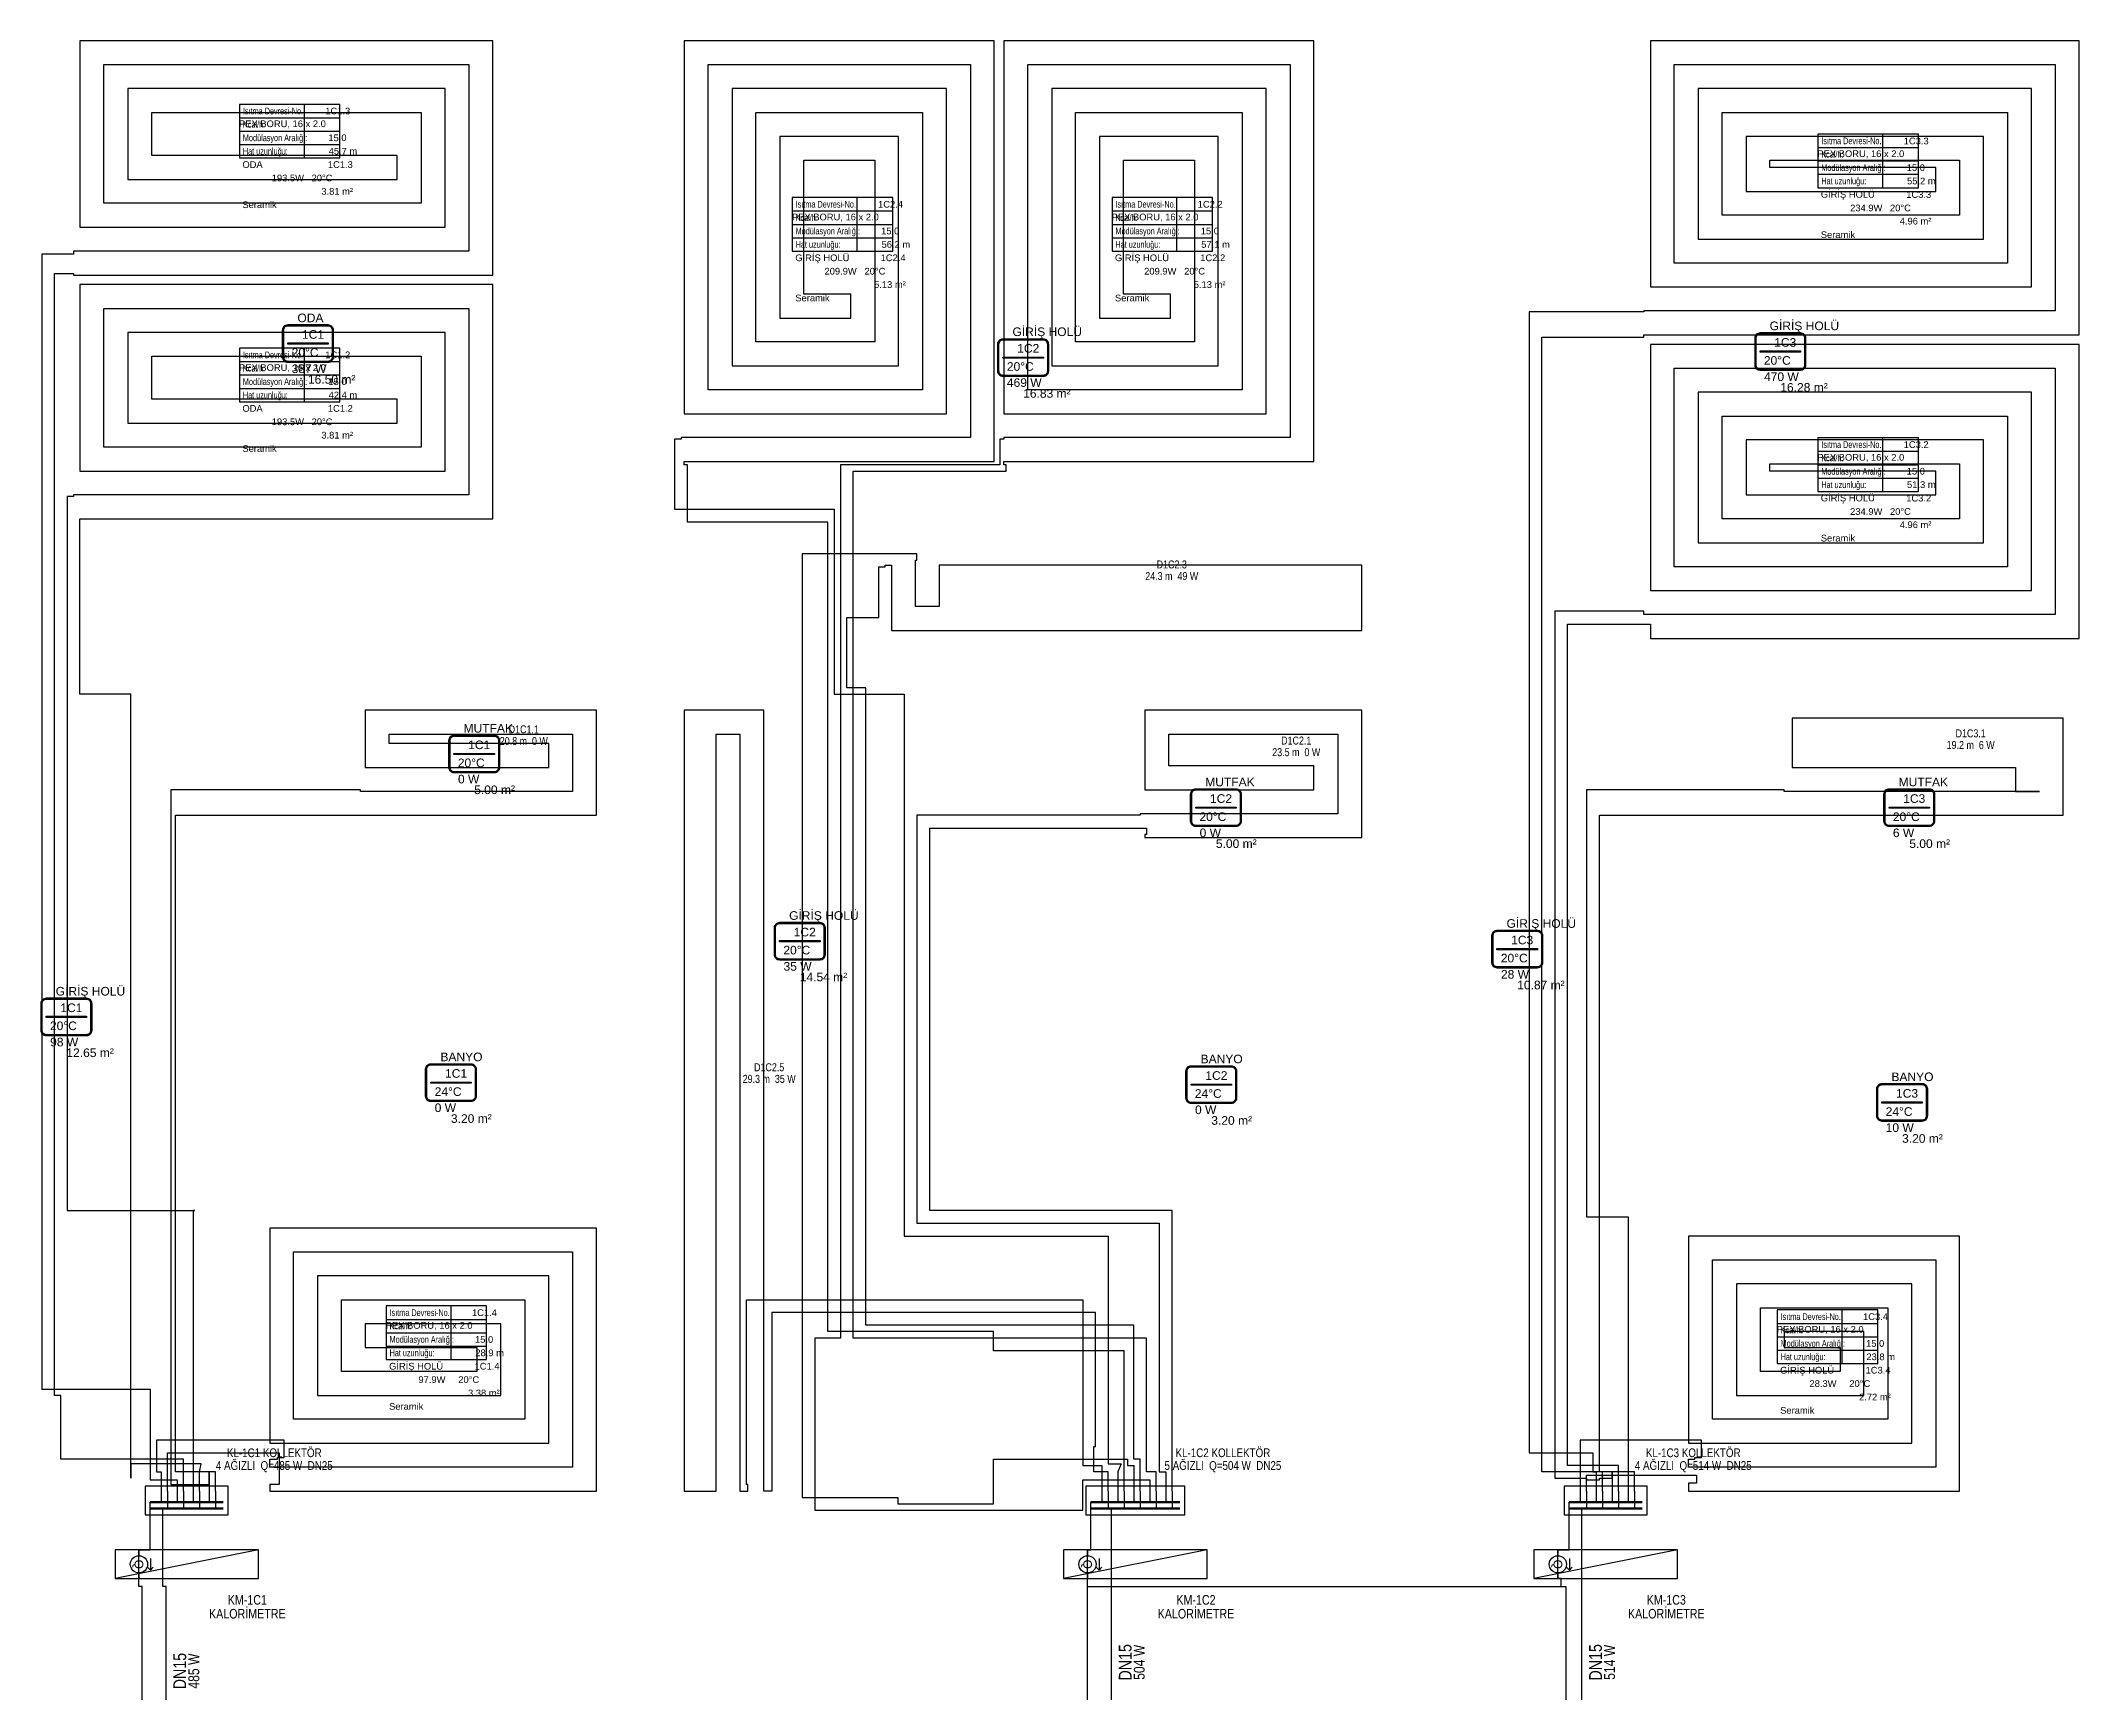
# Model space of a CAD drawing. Header units: centimetres. Extents: x 247996 to 314900, y -468471 to -440326.
# Drawn here: x 285496 to 286775, y -444172 to -443135 of the extents above; entities that cross this region are included whole.
import ezdxf
from ezdxf.enums import TextEntityAlignment as Align

# ---------------------------------------------------------------- set-up
doc = ezdxf.new("R2010")
doc.units = ezdxf.units.CM
doc.linetypes.add('ISITMA DONUS HATTI', pattern=[1.66, 1.57, -0.02, -0.07])
for name, color, linetype in [('SCOTT-MTY-ISIKAYBIMAHAL', 2, 'Continuous'), ('SCOTT-MTY-KALORIMETRE', 6, 'Continuous'), ('SCOTT-MTY-KOLLETÖR', 7, 'Continuous'), ('SCOTT-MTY-PEX-BORU', 1, 'Continuous'), ('SCOTT-MTY-RADYATÖR', 2, 'Continuous'), ('SCOTT-MTY-SAYAC', 3, 'Continuous')]:
    doc.layers.add(name, color=color, linetype=linetype)
for name, color, linetype, lineweight in [('SCOTT-MTY-ISITMA-CAP', 41, 'Continuous', 30), ('SCOTT-MTY-ISITMA-DONUS-BORU', 30, 'ISITMA DONUS HATTI', 30), ('SCOTT-MTY-ISITMA-GIDIS-BORU', 10, 'Continuous', 30)]:
    doc.layers.add(name, color=color, linetype=linetype, lineweight=lineweight)
doc.styles.add('MTYCAPLT', font='arial.ttf')
doc.styles.add('ROTAS', font='arial.ttf')

# ---------------------------------------------------------------- blocks, each defined once
blk = doc.blocks.new('T-DOLAP')
blk.add_line((-45, -9), (45, 9))
blk.add_lwpolyline([(-45, -9), (45, -9), (45, 9), (-45, 9)], close=True)
blk = doc.blocks.new('T-KALORIMETRE')
for p, q in [((-10, 0), (-6, 0)), ((6, 0), (10, 0))]:
    blk.add_line(p, q)
blk.add_lwpolyline([(-4, 8), (4, 8), (2, 10), (4, 8), (2, 6)])
blk.add_circle((0, 0), 6)
at = {"style": 'ROTAS'}
blk.add_text('Q', height=6, dxfattribs=at).set_placement((0, 0), align=Align.MIDDLE_CENTER)
blk = doc.blocks.new('MTY-ETIKET')
at = {"layer": 'SCOTT-MTY-RADYATÖR'}
for p, q in [((2.69, 0), (2.69, 8)), ((-7, 6), (8, 6)), ((-7, 4), (8, 4)), ((-7, 2), (8, 2))]:
    blk.add_line(p, q, dxfattribs=at)
blk.add_lwpolyline([(8, 0), (8, 8), (-7, 8), (-7, 0)], close=True, dxfattribs=at)
at = {"layer": 'SCOTT-MTY-RADYATÖR', "style": 'MTYCAPLT', "width": 0.65}
for s, p in [('Isıtma Devresi-No.:', (-6.5, 7)), ('Kcal/h:', (-6.5, 5)), ('Modülasyon Aralığı:', (-6.5, 3)), ('Hat uzunluğu:', (-6.5, 1))]:
    blk.add_text(s, height=1, rotation=360, dxfattribs=at).set_placement(p, align=Align.MIDDLE_LEFT)
for tag, p in [('NO1_001', (5.8, 6.5)), ('AR_001', (6.25, 2.5)), ('UZ_001', (6.31, 0.51))]:
    blk.add_attdef(tag, p, '', height=1, rotation=360, dxfattribs=at)
at = {"layer": 'SCOTT-MTY-RADYATÖR', "color": 2, "style": 'MTYCAPLT', "width": 0.65}
for tag, p in [('BORU_001', (-7.07, 4.59)), ('YER_001', (2.9, 4.5))]:
    blk.add_attdef(tag, p, '', height=1, dxfattribs=at)
blk = doc.blocks.new('MTY-RADYATOR MAHAL')
at = {"layer": 'SCOTT-MTY-ISIKAYBIMAHAL', "color": 2}
for points in [[(-35.7, 18.4), (-35.7, -18.4, 0.414214), (-28.2, -25.9), (28.2, -25.9, 0.414214), (35.7, -18.4), (35.7, 18.4, 0.414214), (28.2, 25.9), (-28.2, 25.9, 0.414214)], [(-34.2, 18.4), (-34.2, -18.4, 0.414214), (-28.2, -24.4), (28.2, -24.4, 0.414214), (34.2, -18.4), (34.2, 18.4, 0.414214), (28.2, 24.4), (-28.2, 24.4, 0.414214)]]:
    blk.add_lwpolyline(points, format="xyb", close=True, dxfattribs=at)
at = {"layer": 'SCOTT-MTY-ISIKAYBIMAHAL', "color": 4}
for points in [[(-35.2, 18.4), (-35.2, -18.4, 0.414214), (-28.2, -25.4), (28.2, -25.4, 0.414214), (35.2, -18.4), (35.2, 18.4, 0.414214), (28.2, 25.4), (-28.2, 25.4, 0.414214)], [(-34.7, 18.4), (-34.7, -18.4, 0.414214), (-28.2, -24.9), (28.2, -24.9, 0.414214), (34.7, -18.4), (34.7, 18.4, 0.414214), (28.2, 24.9), (-28.2, 24.9, 0.414214)]]:
    blk.add_lwpolyline(points, format="xyb", close=True, dxfattribs=at)
at = {"layer": 'SCOTT-MTY-ISIKAYBIMAHAL', "color": 2}
blk.add_lwpolyline([(-28.2, 0.8), (28.2, 0.8), (28.2, -0.8), (-28.2, -0.8)], close=True, dxfattribs=at)
at = {"layer": 'SCOTT-MTY-ISIKAYBIMAHAL', "color": 1, "style": 'MTYCAPLT', "width": 0.65}
for tag, p in [('MAHAL_001', (-14.9, 29.8)), ('NO_001', (-8.3, 6.7))]:
    blk.add_attdef(tag, p, '', height=12, rotation=360, dxfattribs=at)
at = {"layer": 'SCOTT-MTY-ISIKAYBIMAHAL', "color": 4, "style": 'MTYCAPLT', "width": 0.65}
for tag, p in [('DERECE_001', (-22.8, -18.5)), ('ISIKAYBI_001', (-22.7, -41.1))]:
    blk.add_attdef(tag, p, '', height=12, rotation=360, dxfattribs=at)
blk.add_attdef('ALAN', text='', height=12, rotation=360, dxfattribs=at).set_placement((0, -50), align=Align.MIDDLE_LEFT)

msp = doc.modelspace()

# ---------------------------------------------------------------- linework, layer by layer
at = {"layer": 'SCOTT-MTY-ISITMA-DONUS-BORU'}
for points in [[(285572, -444045), (285572, -444052)], [(285582, -444045), (285582, -444052)], [(285592, -444045), (285592, -444052)], [(285602, -444045), (285602, -444052)], [(286162, -444045), (286162, -444052)], [(286172, -444045), (286172, -444052)], [(286182, -444045), (286182, -444052)], [(286192, -444045), (286192, -444052)], [(286202, -444045), (286202, -444052)], [(286462, -444045), (286462, -444052)], [(286472, -444045), (286472, -444052)], [(286482, -444045), (286482, -444052)], [(286492, -444045), (286492, -444052)], [(285558, -444082), (285565, -444082), (285565, -444052)], [(286153, -444082), (286155, -444082), (286155, -444052)], [(286448, -444082), (286455, -444082), (286455, -444052)], [(285558, -444100), (285558, -444082)], [(286153, -444100), (286153, -444082)], [(286448, -444100), (286448, -444082)], [(285560, -444195), (285560, -444105), (285558, -444105), (285558, -444100)], [(285978, -444195), (286153, -444195), (286153, -444105)], [(286153, -444105), (286153, -444100)], [(286153, -444105), (286450, -444105)], [(286450, -444105), (286450, -444100), (286448, -444100)], [(286450, -444105), (286453, -444105), (286453, -444211)]]:
    msp.add_lwpolyline(points, dxfattribs=at)
at = {"layer": 'SCOTT-MTY-ISITMA-DONUS-BORU', "const_width": 1.6}
for points in [[(285611, -444052), (285565, -444052)], [(286211, -444052), (286155, -444052)], [(286501, -444052), (286455, -444052)]]:
    msp.add_lwpolyline(points, dxfattribs=at)
at = {"layer": 'SCOTT-MTY-ISITMA-GIDIS-BORU'}
for points in [[(285576, -444045), (285576, -444056)], [(285586, -444045), (285586, -444056)], [(285596, -444045), (285596, -444056)], [(285606, -444045), (285606, -444056)], [(286166, -444045), (286166, -444056)], [(286176, -444045), (286176, -444056)], [(286186, -444045), (286186, -444056)], [(286196, -444045), (286196, -444056)], [(286206, -444045), (286206, -444056)], [(286466, -444045), (286466, -444056)], [(286476, -444045), (286476, -444056)], [(286486, -444045), (286486, -444056)], [(286496, -444045), (286496, -444056)], [(285573, -444082), (285573, -444056)], [(286168, -444082), (286168, -444056)], [(286463, -444082), (286463, -444056)], [(285573, -444100), (285573, -444082)], [(286168, -444100), (286168, -444082)], [(286463, -444100), (286463, -444082)], [(285575, -444211), (285575, -444105), (285573, -444105), (285573, -444100)], [(286168, -444205), (286168, -444100)], [(286440, -444205), (286463, -444205), (286463, -444100)]]:
    msp.add_lwpolyline(points, dxfattribs=at)
at = {"layer": 'SCOTT-MTY-ISITMA-GIDIS-BORU', "const_width": 1.6}
for points in [[(285611, -444056), (285565, -444056)], [(286211, -444056), (286155, -444056)], [(286501, -444056), (286455, -444056)]]:
    msp.add_lwpolyline(points, dxfattribs=at)
at = {"layer": 'SCOTT-MTY-KOLLETÖR'}
for points in [[(285614, -444042), (285562, -444042), (285562, -444060), (285614, -444060)], [(286214, -444042), (286152, -444042), (286152, -444060), (286214, -444060)], [(286504, -444042), (286452, -444042), (286452, -444060), (286504, -444060)]]:
    msp.add_lwpolyline(points, close=True, dxfattribs=at)
at = {"layer": 'SCOTT-MTY-PEX-BORU'}
for points in [[(285586, -444045), (285586, -444025), (285509, -444025), (285509, -443985), (285505, -443985), (285505, -443281), (285517, -443281), (285517, -443282), (285521, -443282), (285780, -443282), (285780, -443135), (285521, -443135), (285521, -443252), (285750, -443252), (285750, -443165), (285551, -443165), (285551, -443222), (285720, -443222), (285720, -443207), (285566, -443207), (285566, -443180), (285735, -443180), (285735, -443237), (285536, -443237), (285536, -443150), (285765, -443150), (285765, -443267), (285521, -443267), (285517, -443267), (285517, -443269), (285497, -443269), (285497, -443981), (285565, -443981), (285565, -444038), (285582, -444038), (285582, -444045)], [(286176, -444045), (286176, -443957), (286094, -443957), (286094, -443945), (285990, -443945), (285990, -443437), (285902, -443437), (285902, -443401), (285900, -443401), (285900, -443399), (286094.5, -443399), (286094.5, -443135), (285900, -443135), (285900, -443369), (286064.5, -443369), (286064.5, -443165), (285930, -443165), (285930, -443339), (286034.5, -443339), (286034.5, -443195), (285960, -443195), (285960, -443309), (286004.5, -443309), (286004.5, -443294), (285975, -443294), (285975, -443210), (286019.5, -443210), (286019.5, -443324), (285945, -443324), (285945, -443180), (286049.5, -443180), (286049.5, -443354), (285915, -443354), (285915, -443150), (286079.5, -443150), (286079.5, -443384), (285900, -443384), (285898, -443384), (285898, -443385), (285894, -443385), (285894, -443429), (285994, -443429), (285994, -443545), (286038, -443545), (286038, -443885), (286166, -443885), (286166, -444028), (286174, -444028), (286172, -444033), (286172, -444045)], [(286196, -444045), (286196, -444033), (286190, -444033), (286190, -443949), (286006, -443949), (286006, -443405), (286102, -443405), (286102, -443401), (286100.5, -443401), (286100.5, -443399), (286295, -443399), (286295, -443135), (286100.5, -443135), (286100.5, -443369), (286265, -443369), (286265, -443165), (286130.5, -443165), (286130.5, -443339), (286235, -443339), (286235, -443195), (286160.5, -443195), (286160.5, -443309), (286205, -443309), (286205, -443294), (286175.5, -443294), (286175.5, -443210), (286220, -443210), (286220, -443324), (286145.5, -443324), (286145.5, -443180), (286250, -443180), (286250, -443354), (286115.5, -443354), (286115.5, -443150), (286280, -443150), (286280, -443384), (286100.5, -443384), (286100.5, -443385), (286098, -443385), (286098, -443401), (285998, -443401), (285998, -443949), (285982, -443949), (285982, -444057), (286150, -444057), (286150, -444038), (286192, -444038), (286192, -444045)], [(286476, -444045), (286476, -444033), (286438, -444033), (286438, -443321), (286502, -443321), (286502, -443319.5), (286506, -443319.5), (286775, -443319.5), (286775, -443135), (286506, -443135), (286506, -443289.5), (286745, -443289.5), (286745, -443165), (286536, -443165), (286536, -443259.5), (286715, -443259.5), (286715, -443195), (286566, -443195), (286566, -443229.5), (286685, -443229.5), (286685, -443214.5), (286581, -443214.5), (286581, -443210), (286700, -443210), (286700, -443244.5), (286551, -443244.5), (286551, -443180), (286730, -443180), (286730, -443274.5), (286521, -443274.5), (286521, -443150), (286760, -443150), (286760, -443304.5), (286506, -443304.5), (286502, -443304.5), (286502, -443305), (286430, -443305), (286430, -444021), (286470, -444021), (286470, -444033), (286472, -444033), (286472, -444045)], [(285596, -444045), (285596, -444033), (285597, -444028), (285553, -444028), (285553, -444037), (285553, -443545), (285521, -443545), (285521, -443441), (285521, -443435), (285780, -443435), (285780, -443288), (285521, -443288), (285521, -443405), (285750, -443405), (285750, -443318), (285551, -443318), (285551, -443375), (285720, -443375), (285720, -443360), (285566, -443360), (285566, -443333), (285735, -443333), (285735, -443390), (285536, -443390), (285536, -443303), (285765, -443303), (285765, -443420), (285521, -443420), (285517, -443420), (285517, -443421), (285513, -443421), (285513, -443869), (285593, -443869), (285592, -443869), (285592, -444045)], [(286486, -444045), (286486, -444029), (286454, -444029), (286454, -443501), (286506, -443501), (286506, -443510), (286775, -443510), (286775, -443325.5), (286506, -443325.5), (286506, -443480), (286745, -443480), (286745, -443355.5), (286536, -443355.5), (286536, -443450), (286715, -443450), (286715, -443385.5), (286566, -443385.5), (286566, -443420), (286685, -443420), (286685, -443405), (286581, -443405), (286581, -443400.5), (286700, -443400.5), (286700, -443435), (286551, -443435), (286551, -443370.5), (286730, -443370.5), (286730, -443465), (286521, -443465), (286521, -443340.5), (286760, -443340.5), (286760, -443495), (286506, -443495), (286502, -443495), (286502, -443493), (286446, -443493), (286446, -444037), (286466, -444037), (286466, -444038), (286474, -444038), (286474, -444037), (286482, -444037), (286482, -444033), (286482, -444045)], [(286186, -444045), (286186, -444025), (286182, -444025), (286182, -443941), (286014, -443941), (286014, -443541), (286002, -443541), (286002, -443497), (286022, -443497), (286022, -443465), (286026, -443465), (286026, -443464), (286030, -443464), (286030, -443505), (286325, -443505), (286325, -443464), (286060, -443464), (286060, -443490), (286045, -443490), (286045, -443464), (286045, -443461), (286046, -443461), (286046, -443457), (285974, -443457), (285974, -444049), (286034, -444049), (286034, -444053), (286094, -444053), (286094, -444025), (286178, -444025), (286178, -444029), (286182, -444029), (286182, -444045)], [(285606, -444045), (285606, -444033), (285581, -444033), (285581, -443621), (285700, -443621), (285845, -443621), (285845, -443555), (285700, -443555), (285700, -443591), (285815, -443591), (285815, -443576), (285715, -443576), (285715, -443570), (285830, -443570), (285830, -443606), (285700, -443606), (285697, -443606), (285697, -443605), (285578, -443605), (285578, -444041), (285602, -444041), (285602, -444033), (285602, -444045)], [(286166, -444045), (286166, -444033), (286157, -444033), (286157, -444017), (286158, -444017), (286158, -443933), (285955, -443933), (285955, -444045), (285950, -444045), (285950, -443555), (285900, -443555), (285900, -444045), (285920, -444045), (285920, -443570), (285935, -443570), (285935, -444045), (285940, -444045), (285940, -444041), (285939, -444041), (285939, -443925), (286150, -443925), (286150, -444029), (286162, -444029), (286162, -444045)], [(286206, -444045), (286206, -443869), (286054, -443869), (286054, -443629), (286190, -443629), (286190, -443633), (286189, -443633), (286189, -443635), (286325, -443635), (286325, -443555), (286189, -443555), (286189, -443605), (286295, -443605), (286295, -443590), (286204, -443590), (286204, -443570), (286310, -443570), (286310, -443620), (286189, -443620), (286186, -443620), (286186, -443621), (286046, -443621), (286046, -443877), (286198, -443877), (286198, -444033), (286202, -444033), (286202, -444045)], [(286496, -444045), (286496, -444033), (286474, -444033), (286474, -443621), (286595, -443621), (286765, -443621), (286765, -443560), (286595, -443560), (286595, -443591), (286735, -443591), (286735, -443606), (286750, -443606), (286595, -443606), (286590, -443606), (286590, -443605), (286466, -443605), (286466, -443873), (286492, -443873), (286492, -444045)], [(285576, -444045), (285576, -444021), (285646, -444021), (285646, -444041), (285640, -444041), (285640, -444045), (285845, -444045), (285845, -443880), (285640, -443880), (285640, -444015), (285815, -444015), (285815, -443910), (285670, -443910), (285670, -443985), (285785, -443985), (285785, -443940), (285700, -443940), (285700, -443955), (285770, -443955), (285770, -443970), (285685, -443970), (285685, -443925), (285800, -443925), (285800, -444000), (285655, -444000), (285655, -443895), (285830, -443895), (285830, -444030), (285640, -444030), (285640, -444025), (285645, -444025), (285645, -444024), (285649, -444024), (285649, -444013), (285569, -444013), (285569, -444033), (285572, -444033), (285572, -444045)], [(286466, -444045), (286466, -444035), (286535, -444035), (286535, -444040), (286530, -444040), (286530, -444045), (286700, -444045), (286700, -443885), (286530, -443885), (286530, -444015), (286670, -444015), (286670, -443915), (286560, -443915), (286560, -443985), (286640, -443985), (286640, -443945), (286590, -443945), (286590, -443955), (286625, -443955), (286625, -443970), (286575, -443970), (286575, -443930), (286655, -443930), (286655, -444000), (286545, -444000), (286545, -443900), (286685, -443900), (286685, -444030), (286530, -444030), (286530, -444025), (286534, -444025), (286534, -444024), (286538, -444024), (286538, -444013), (286462, -444013), (286462, -444045)]]:
    msp.add_lwpolyline(points, dxfattribs=at)

# ---------------------------------------------------------------- block references
at = {"layer": 'SCOTT-MTY-ISIKAYBIMAHAL'}
ref = msp.add_blockref('MTY-RADYATOR MAHAL', (285664, -443325), dxfattribs=dict(at, xscale=0.45, yscale=0.45))
ref.add_attrib('DERECE_001', '20%%DC', (285653.8, -443333.3), dxfattribs={"height": 5.4, "rotation": 360, "style": 'MTYCAPLT'})
ref.add_attrib('MAHAL_001', 'ODA', (285657.4, -443311.6), dxfattribs={"height": 5.4, "rotation": 360, "style": 'MTYCAPLT'})
ref.add_attrib('ISIKAYBI_001', '387 W', (285653.8, -443343.5), dxfattribs={"height": 5.4, "rotation": 360, "style": 'MTYCAPLT'})
ref.add_attrib('NO_001', '1C1', (285660.3, -443322), dxfattribs={"height": 5.4, "rotation": 360, "style": 'MTYCAPLT'})
ref.add_attrib('ALAN', '16.50 m²', (285664, -443350.2), dxfattribs={"height": 5.4, "rotation": 360, "style": 'MTYCAPLT'})
ref = msp.add_blockref('MTY-RADYATOR MAHAL', (286112.6, -443333.8), dxfattribs=dict(at, xscale=0.45, yscale=0.45))
ref.add_attrib('DERECE_001', '20%%DC', (286102.4, -443342.1), dxfattribs={"height": 5.4, "rotation": 360, "style": 'MTYCAPLT'})
ref.add_attrib('MAHAL_001', 'GİRİŞ HOLÜ', (286105.9, -443320.3), dxfattribs={"height": 5.4, "rotation": 360, "style": 'MTYCAPLT'})
ref.add_attrib('ISIKAYBI_001', '469 W', (286102.4, -443352.2), dxfattribs={"height": 5.4, "rotation": 360, "style": 'MTYCAPLT'})
ref.add_attrib('NO_001', '1C2', (286108.9, -443330.7), dxfattribs={"height": 5.4, "rotation": 360, "style": 'MTYCAPLT'})
ref.add_attrib('ALAN', '16.83 m²', (286112.6, -443359), dxfattribs={"height": 5.4, "rotation": 360, "style": 'MTYCAPLT'})
ref = msp.add_blockref('MTY-RADYATOR MAHAL', (286587.5, -443330), dxfattribs=dict(at, xscale=0.45, yscale=0.45))
ref.add_attrib('DERECE_001', '20%%DC', (286577.2, -443338.3), dxfattribs={"height": 5.4, "rotation": 360, "style": 'MTYCAPLT'})
ref.add_attrib('MAHAL_001', 'GİRİŞ HOLÜ', (286580.8, -443316.6), dxfattribs={"height": 5.4, "rotation": 360, "style": 'MTYCAPLT'})
ref.add_attrib('ISIKAYBI_001', '470 W', (286577.3, -443348.5), dxfattribs={"height": 5.4, "rotation": 360, "style": 'MTYCAPLT'})
ref.add_attrib('NO_001', '1C3', (286583.7, -443327), dxfattribs={"height": 5.4, "rotation": 360, "style": 'MTYCAPLT'})
ref.add_attrib('ALAN', '16.28 m²', (286587.5, -443355.2), dxfattribs={"height": 5.4, "rotation": 360, "style": 'MTYCAPLT'})
ref = msp.add_blockref('MTY-RADYATOR MAHAL', (285768.3, -443582.5), dxfattribs=dict(at, xscale=0.45, yscale=0.45))
ref.add_attrib('DERECE_001', '20%%DC', (285758, -443590.8), dxfattribs={"height": 5.4, "rotation": 360, "style": 'MTYCAPLT'})
ref.add_attrib('MAHAL_001', 'MUTFAK', (285761.6, -443569.1), dxfattribs={"height": 5.4, "rotation": 360, "style": 'MTYCAPLT'})
ref.add_attrib('ISIKAYBI_001', '0 W', (285758.1, -443601), dxfattribs={"height": 5.4, "rotation": 360, "style": 'MTYCAPLT'})
ref.add_attrib('NO_001', '1C1', (285764.5, -443579.5), dxfattribs={"height": 5.4, "rotation": 360, "style": 'MTYCAPLT'})
ref.add_attrib('ALAN', '5.00 m²', (285768.3, -443607.7), dxfattribs={"height": 5.4, "rotation": 360, "style": 'MTYCAPLT'})
ref = msp.add_blockref('MTY-RADYATOR MAHAL', (286233.5, -443616.2), dxfattribs=dict(at, xscale=0.45, yscale=0.45))
ref.add_attrib('DERECE_001', '20%%DC', (286223.2, -443624.6), dxfattribs={"height": 5.4, "rotation": 360, "style": 'MTYCAPLT'})
ref.add_attrib('MAHAL_001', 'MUTFAK', (286226.8, -443602.8), dxfattribs={"height": 5.4, "rotation": 360, "style": 'MTYCAPLT'})
ref.add_attrib('ISIKAYBI_001', '0 W', (286223.3, -443634.7), dxfattribs={"height": 5.4, "rotation": 360, "style": 'MTYCAPLT'})
ref.add_attrib('NO_001', '1C2', (286229.8, -443613.2), dxfattribs={"height": 5.4, "rotation": 360, "style": 'MTYCAPLT'})
ref.add_attrib('ALAN', '5.00 m²', (286233.5, -443641.5), dxfattribs={"height": 5.4, "rotation": 360, "style": 'MTYCAPLT'})
ref = msp.add_blockref('MTY-RADYATOR MAHAL', (286668.4, -443616.2), dxfattribs=dict(at, xscale=0.45, yscale=0.45))
ref.add_attrib('DERECE_001', '20%%DC', (286658.1, -443624.6), dxfattribs={"height": 5.4, "rotation": 360, "style": 'MTYCAPLT'})
ref.add_attrib('MAHAL_001', 'MUTFAK', (286661.7, -443602.8), dxfattribs={"height": 5.4, "rotation": 360, "style": 'MTYCAPLT'})
ref.add_attrib('ISIKAYBI_001', '6 W', (286658.1, -443634.7), dxfattribs={"height": 5.4, "rotation": 360, "style": 'MTYCAPLT'})
ref.add_attrib('NO_001', '1C3', (286664.6, -443613.2), dxfattribs={"height": 5.4, "rotation": 360, "style": 'MTYCAPLT'})
ref.add_attrib('ALAN', '5.00 m²', (286668.4, -443641.5), dxfattribs={"height": 5.4, "rotation": 360, "style": 'MTYCAPLT'})
ref = msp.add_blockref('MTY-RADYATOR MAHAL', (285972.5, -443700), dxfattribs=dict(at, xscale=0.45, yscale=0.45))
ref.add_attrib('DERECE_001', '20%%DC', (285962.2, -443708.3), dxfattribs={"height": 5.4, "rotation": 360, "style": 'MTYCAPLT'})
ref.add_attrib('MAHAL_001', 'GİRİŞ HOLÜ', (285965.8, -443686.6), dxfattribs={"height": 5.4, "rotation": 360, "style": 'MTYCAPLT'})
ref.add_attrib('ISIKAYBI_001', '35 W', (285962.3, -443718.5), dxfattribs={"height": 5.4, "rotation": 360, "style": 'MTYCAPLT'})
ref.add_attrib('NO_001', '1C2', (285968.7, -443697), dxfattribs={"height": 5.4, "rotation": 360, "style": 'MTYCAPLT'})
ref.add_attrib('ALAN', '14.54 m²', (285972.5, -443725.2), dxfattribs={"height": 5.4, "rotation": 360, "style": 'MTYCAPLT'})
ref = msp.add_blockref('MTY-RADYATOR MAHAL', (286422.5, -443705), dxfattribs=dict(at, xscale=0.45, yscale=0.45))
ref.add_attrib('DERECE_001', '20%%DC', (286412.2, -443713.3), dxfattribs={"height": 5.4, "rotation": 360, "style": 'MTYCAPLT'})
ref.add_attrib('MAHAL_001', 'GİRİŞ HOLÜ', (286415.8, -443691.6), dxfattribs={"height": 5.4, "rotation": 360, "style": 'MTYCAPLT'})
ref.add_attrib('ISIKAYBI_001', '28 W', (286412.3, -443723.5), dxfattribs={"height": 5.4, "rotation": 360, "style": 'MTYCAPLT'})
ref.add_attrib('NO_001', '1C3', (286418.7, -443702), dxfattribs={"height": 5.4, "rotation": 360, "style": 'MTYCAPLT'})
ref.add_attrib('ALAN', '10.87 m²', (286422.5, -443730.2), dxfattribs={"height": 5.4, "rotation": 360, "style": 'MTYCAPLT'})
ref = msp.add_blockref('MTY-RADYATOR MAHAL', (285512.5, -443747.5), dxfattribs=dict(at, xscale=0.45, yscale=0.45))
ref.add_attrib('DERECE_001', '20%%DC', (285502.2, -443755.8), dxfattribs={"height": 5.4, "rotation": 360, "style": 'MTYCAPLT'})
ref.add_attrib('MAHAL_001', 'GİRİŞ HOLÜ', (285505.8, -443734.1), dxfattribs={"height": 5.4, "rotation": 360, "style": 'MTYCAPLT'})
ref.add_attrib('ISIKAYBI_001', '98 W', (285502.3, -443766), dxfattribs={"height": 5.4, "rotation": 360, "style": 'MTYCAPLT'})
ref.add_attrib('NO_001', '1C1', (285508.7, -443744.5), dxfattribs={"height": 5.4, "rotation": 360, "style": 'MTYCAPLT'})
ref.add_attrib('ALAN', '12.65 m²', (285512.5, -443772.7), dxfattribs={"height": 5.4, "rotation": 360, "style": 'MTYCAPLT'})
ref = msp.add_blockref('MTY-RADYATOR MAHAL', (285753.7, -443788.8), dxfattribs=dict(at, xscale=0.45, yscale=0.45))
ref.add_attrib('DERECE_001', '24%%DC', (285743.5, -443797.1), dxfattribs={"height": 5.4, "rotation": 360, "style": 'MTYCAPLT'})
ref.add_attrib('MAHAL_001', 'BANYO', (285747.1, -443775.3), dxfattribs={"height": 5.4, "rotation": 360, "style": 'MTYCAPLT'})
ref.add_attrib('ISIKAYBI_001', '0 W', (285743.5, -443807.2), dxfattribs={"height": 5.4, "rotation": 360, "style": 'MTYCAPLT'})
ref.add_attrib('NO_001', '1C1', (285750, -443785.7), dxfattribs={"height": 5.4, "rotation": 360, "style": 'MTYCAPLT'})
ref.add_attrib('ALAN', '3.20 m²', (285753.7, -443814), dxfattribs={"height": 5.4, "rotation": 360, "style": 'MTYCAPLT'})
ref = msp.add_blockref('MTY-RADYATOR MAHAL', (286230.6, -443790), dxfattribs=dict(at, xscale=0.45, yscale=0.45))
ref.add_attrib('DERECE_001', '24%%DC', (286220.3, -443798.3), dxfattribs={"height": 5.4, "rotation": 360, "style": 'MTYCAPLT'})
ref.add_attrib('MAHAL_001', 'BANYO', (286223.9, -443776.6), dxfattribs={"height": 5.4, "rotation": 360, "style": 'MTYCAPLT'})
ref.add_attrib('ISIKAYBI_001', '0 W', (286220.4, -443808.5), dxfattribs={"height": 5.4, "rotation": 360, "style": 'MTYCAPLT'})
ref.add_attrib('NO_001', '1C2', (286226.9, -443787), dxfattribs={"height": 5.4, "rotation": 360, "style": 'MTYCAPLT'})
ref.add_attrib('ALAN', '3.20 m²', (286230.6, -443815.2), dxfattribs={"height": 5.4, "rotation": 360, "style": 'MTYCAPLT'})
ref = msp.add_blockref('MTY-RADYATOR MAHAL', (286663.9, -443801.2), dxfattribs=dict(at, xscale=0.45, yscale=0.45))
ref.add_attrib('DERECE_001', '24%%DC', (286653.6, -443809.6), dxfattribs={"height": 5.4, "rotation": 360, "style": 'MTYCAPLT'})
ref.add_attrib('MAHAL_001', 'BANYO', (286657.2, -443787.8), dxfattribs={"height": 5.4, "rotation": 360, "style": 'MTYCAPLT'})
ref.add_attrib('ISIKAYBI_001', '10 W', (286653.6, -443819.7), dxfattribs={"height": 5.4, "rotation": 360, "style": 'MTYCAPLT'})
ref.add_attrib('NO_001', '1C3', (286660.1, -443798.2), dxfattribs={"height": 5.4, "rotation": 360, "style": 'MTYCAPLT'})
ref.add_attrib('ALAN', '3.20 m²', (286663.9, -443826.5), dxfattribs={"height": 5.4, "rotation": 360, "style": 'MTYCAPLT'})
at = {"layer": 'SCOTT-MTY-KALORIMETRE', "xscale": 0.9, "yscale": 0.9, "rotation": 270}
for p in [(285558, -444091), (286153, -444091), (286448, -444091)]:
    msp.add_blockref('T-KALORIMETRE', p, dxfattribs=at)
at = {"layer": 'SCOTT-MTY-PEX-BORU'}
ref = msp.add_blockref('MTY-ETIKET', (285650.5, -443208.5), dxfattribs=dict(at, xscale=4.2, yscale=4.2))
ref.add_attrib('UZ_001', '45.7 m', (285677, -443206.4), dxfattribs={"height": 4.2, "rotation": 360, "style": 'MTYCAPLT'})
ref.add_attrib('AR_001', '15.0', (285676.8, -443198), dxfattribs={"height": 4.2, "rotation": 360, "style": 'MTYCAPLT'})
ref.add_attrib('NO1_001', '1C1.3', (285674.9, -443181.2), dxfattribs={"height": 4.2, "rotation": 360, "style": 'MTYCAPLT'})
ref.add_attrib('BORU_001', 'PEX BORU, 16 x 2.0', (285620.8, -443189.2), dxfattribs={"height": 4.2, "style": 'MTYCAPLT'})
ref.add_attrib('MAHAL_001', 'ODA', (285622.9, -443214.8), dxfattribs={"height": 4.2, "style": 'MTYCAPLT'})
ref.add_attrib('NO_001', '1C1.3', (285676.5, -443214.8), dxfattribs={"height": 4.2, "style": 'MTYCAPLT'})
ref.add_attrib('DERECE_001', '20°C', (285666.3, -443223.2), dxfattribs={"height": 4.2, "style": 'MTYCAPLT'})
ref.add_attrib('KCAL/H:_001', '193.5W', (285641.3, -443223.2), dxfattribs={"height": 4.2, "style": 'MTYCAPLT'})
ref.add_attrib('ALAN_001', '3.81 m²', (285672.4, -443231.6), dxfattribs={"height": 4.2, "style": 'MTYCAPLT'})
ref.add_attrib('MALZEMECINSI_001', 'Seramik', (285622.9, -443240), dxfattribs={"height": 4.2, "style": 'MTYCAPLT'})
ref = msp.add_blockref('MTY-ETIKET', (286640.5, -443227.2), dxfattribs=dict(at, xscale=4.2, yscale=4.2))
ref.add_attrib('UZ_001', '55.2 m', (286667, -443225.1), dxfattribs={"height": 4.2, "rotation": 360, "style": 'MTYCAPLT'})
ref.add_attrib('AR_001', '15.0', (286666.8, -443216.7), dxfattribs={"height": 4.2, "rotation": 360, "style": 'MTYCAPLT'})
ref.add_attrib('NO1_001', '1C3.3', (286664.9, -443200), dxfattribs={"height": 4.2, "rotation": 360, "style": 'MTYCAPLT'})
ref.add_attrib('BORU_001', 'PEX BORU, 16 x 2.0', (286610.8, -443208), dxfattribs={"height": 4.2, "style": 'MTYCAPLT'})
ref.add_attrib('MAHAL_001', 'GİRİŞ HOLÜ', (286612.9, -443233.5), dxfattribs={"height": 4.2, "style": 'MTYCAPLT'})
ref.add_attrib('NO_001', '1C3.3', (286666.5, -443233.6), dxfattribs={"height": 4.2, "style": 'MTYCAPLT'})
ref.add_attrib('DERECE_001', '20°C', (286656.3, -443242), dxfattribs={"height": 4.2, "style": 'MTYCAPLT'})
ref.add_attrib('KCAL/H:_001', '234.9W', (286631.3, -443242), dxfattribs={"height": 4.2, "style": 'MTYCAPLT'})
ref.add_attrib('ALAN_001', '4.96 m²', (286662.4, -443250.3), dxfattribs={"height": 4.2, "style": 'MTYCAPLT'})
ref.add_attrib('MALZEMECINSI_001', 'Seramik', (286612.9, -443258.8), dxfattribs={"height": 4.2, "style": 'MTYCAPLT'})
ref = msp.add_blockref('MTY-ETIKET', (285997.2, -443267), dxfattribs=dict(at, xscale=4.2, yscale=4.2))
ref.add_attrib('UZ_001', '56.2 m', (286023.8, -443264.9), dxfattribs={"height": 4.2, "rotation": 360, "style": 'MTYCAPLT'})
ref.add_attrib('AR_001', '15.0', (286023.5, -443256.5), dxfattribs={"height": 4.2, "rotation": 360, "style": 'MTYCAPLT'})
ref.add_attrib('NO1_001', '1C2.4', (286021.6, -443239.7), dxfattribs={"height": 4.2, "rotation": 360, "style": 'MTYCAPLT'})
ref.add_attrib('BORU_001', 'PEX BORU, 16 x 2.0', (285967.6, -443247.7), dxfattribs={"height": 4.2, "style": 'MTYCAPLT'})
ref.add_attrib('MAHAL_001', 'GİRİŞ HOLÜ', (285969.7, -443273.3), dxfattribs={"height": 4.2, "style": 'MTYCAPLT'})
ref.add_attrib('NO_001', '1C2.4', (286023.2, -443273.3), dxfattribs={"height": 4.2, "style": 'MTYCAPLT'})
ref.add_attrib('DERECE_001', '20°C', (286013.1, -443281.7), dxfattribs={"height": 4.2, "style": 'MTYCAPLT'})
ref.add_attrib('KCAL/H:_001', '209.9W', (285988, -443281.7), dxfattribs={"height": 4.2, "style": 'MTYCAPLT'})
ref.add_attrib('ALAN_001', '5.13 m²', (286019.1, -443290.1), dxfattribs={"height": 4.2, "style": 'MTYCAPLT'})
ref.add_attrib('MALZEMECINSI_001', 'Seramik', (285969.7, -443298.5), dxfattribs={"height": 4.2, "style": 'MTYCAPLT'})
ref = msp.add_blockref('MTY-ETIKET', (286197.8, -443267), dxfattribs=dict(at, xscale=4.2, yscale=4.2))
ref.add_attrib('UZ_001', '57.1 m', (286224.3, -443264.9), dxfattribs={"height": 4.2, "rotation": 360, "style": 'MTYCAPLT'})
ref.add_attrib('AR_001', '15.0', (286224, -443256.5), dxfattribs={"height": 4.2, "rotation": 360, "style": 'MTYCAPLT'})
ref.add_attrib('NO1_001', '1C2.2', (286222.1, -443239.7), dxfattribs={"height": 4.2, "rotation": 360, "style": 'MTYCAPLT'})
ref.add_attrib('BORU_001', 'PEX BORU, 16 x 2.0', (286168.1, -443247.7), dxfattribs={"height": 4.2, "style": 'MTYCAPLT'})
ref.add_attrib('MAHAL_001', 'GİRİŞ HOLÜ', (286170.2, -443273.3), dxfattribs={"height": 4.2, "style": 'MTYCAPLT'})
ref.add_attrib('NO_001', '1C2.2', (286223.7, -443273.3), dxfattribs={"height": 4.2, "style": 'MTYCAPLT'})
ref.add_attrib('DERECE_001', '20°C', (286213.6, -443281.7), dxfattribs={"height": 4.2, "style": 'MTYCAPLT'})
ref.add_attrib('KCAL/H:_001', '209.9W', (286188.5, -443281.7), dxfattribs={"height": 4.2, "style": 'MTYCAPLT'})
ref.add_attrib('ALAN_001', '5.13 m²', (286219.6, -443290.1), dxfattribs={"height": 4.2, "style": 'MTYCAPLT'})
ref.add_attrib('MALZEMECINSI_001', 'Seramik', (286170.2, -443298.5), dxfattribs={"height": 4.2, "style": 'MTYCAPLT'})
ref = msp.add_blockref('MTY-ETIKET', (285650.5, -443361.5), dxfattribs=dict(at, xscale=4.2, yscale=4.2))
ref.add_attrib('UZ_001', '42.4 m', (285677, -443359.4), dxfattribs={"height": 4.2, "rotation": 360, "style": 'MTYCAPLT'})
ref.add_attrib('AR_001', '15.0', (285676.8, -443351), dxfattribs={"height": 4.2, "rotation": 360, "style": 'MTYCAPLT'})
ref.add_attrib('NO1_001', '1C1.2', (285674.9, -443334.2), dxfattribs={"height": 4.2, "rotation": 360, "style": 'MTYCAPLT'})
ref.add_attrib('BORU_001', 'PEX BORU, 16 x 2.0', (285620.8, -443342.2), dxfattribs={"height": 4.2, "style": 'MTYCAPLT'})
ref.add_attrib('MAHAL_001', 'ODA', (285622.9, -443367.8), dxfattribs={"height": 4.2, "style": 'MTYCAPLT'})
ref.add_attrib('NO_001', '1C1.2', (285676.5, -443367.8), dxfattribs={"height": 4.2, "style": 'MTYCAPLT'})
ref.add_attrib('DERECE_001', '20°C', (285666.3, -443376.2), dxfattribs={"height": 4.2, "style": 'MTYCAPLT'})
ref.add_attrib('KCAL/H:_001', '193.5W', (285641.3, -443376.2), dxfattribs={"height": 4.2, "style": 'MTYCAPLT'})
ref.add_attrib('ALAN_001', '3.81 m²', (285672.4, -443384.6), dxfattribs={"height": 4.2, "style": 'MTYCAPLT'})
ref.add_attrib('MALZEMECINSI_001', 'Seramik', (285622.9, -443393), dxfattribs={"height": 4.2, "style": 'MTYCAPLT'})
ref = msp.add_blockref('MTY-ETIKET', (286640.5, -443417.8), dxfattribs=dict(at, xscale=4.2, yscale=4.2))
ref.add_attrib('UZ_001', '51.3 m', (286667, -443415.6), dxfattribs={"height": 4.2, "rotation": 360, "style": 'MTYCAPLT'})
ref.add_attrib('AR_001', '15.0', (286666.8, -443407.2), dxfattribs={"height": 4.2, "rotation": 360, "style": 'MTYCAPLT'})
ref.add_attrib('NO1_001', '1C3.2', (286664.9, -443390.5), dxfattribs={"height": 4.2, "rotation": 360, "style": 'MTYCAPLT'})
ref.add_attrib('BORU_001', 'PEX BORU, 16 x 2.0', (286610.8, -443398.5), dxfattribs={"height": 4.2, "style": 'MTYCAPLT'})
ref.add_attrib('MAHAL_001', 'GİRİŞ HOLÜ', (286612.9, -443424), dxfattribs={"height": 4.2, "style": 'MTYCAPLT'})
ref.add_attrib('NO_001', '1C3.2', (286666.5, -443424.1), dxfattribs={"height": 4.2, "style": 'MTYCAPLT'})
ref.add_attrib('DERECE_001', '20°C', (286656.3, -443432.5), dxfattribs={"height": 4.2, "style": 'MTYCAPLT'})
ref.add_attrib('KCAL/H:_001', '234.9W', (286631.3, -443432.5), dxfattribs={"height": 4.2, "style": 'MTYCAPLT'})
ref.add_attrib('ALAN_001', '4.96 m²', (286662.4, -443440.8), dxfattribs={"height": 4.2, "style": 'MTYCAPLT'})
ref.add_attrib('MALZEMECINSI_001', 'Seramik', (286612.9, -443449.2), dxfattribs={"height": 4.2, "style": 'MTYCAPLT'})
ref = msp.add_blockref('MTY-ETIKET', (285742.5, -443962.5), dxfattribs=dict(at, xscale=4.2, yscale=4.2))
ref.add_attrib('UZ_001', '28.9 m', (285769, -443960.4), dxfattribs={"height": 4.2, "rotation": 360, "style": 'MTYCAPLT'})
ref.add_attrib('AR_001', '15.0', (285768.8, -443952), dxfattribs={"height": 4.2, "rotation": 360, "style": 'MTYCAPLT'})
ref.add_attrib('NO1_001', '1C1.4', (285766.9, -443935.2), dxfattribs={"height": 4.2, "rotation": 360, "style": 'MTYCAPLT'})
ref.add_attrib('BORU_001', 'PEX BORU, 16 x 2.0', (285712.8, -443943.2), dxfattribs={"height": 4.2, "style": 'MTYCAPLT'})
ref.add_attrib('MAHAL_001', 'GİRİŞ HOLÜ', (285714.9, -443968.8), dxfattribs={"height": 4.2, "style": 'MTYCAPLT'})
ref.add_attrib('NO_001', '1C1.4', (285768.5, -443968.8), dxfattribs={"height": 4.2, "style": 'MTYCAPLT'})
ref.add_attrib('DERECE_001', '20°C', (285758.3, -443977.2), dxfattribs={"height": 4.2, "style": 'MTYCAPLT'})
ref.add_attrib('KCAL/H:_001', '97.9W', (285733.3, -443977.2), dxfattribs={"height": 4.2, "style": 'MTYCAPLT'})
ref.add_attrib('ALAN_001', '3.38 m²', (285764.4, -443985.6), dxfattribs={"height": 4.2, "style": 'MTYCAPLT'})
ref.add_attrib('MALZEMECINSI_001', 'Seramik', (285714.9, -443994), dxfattribs={"height": 4.2, "style": 'MTYCAPLT'})
ref = msp.add_blockref('MTY-ETIKET', (286615, -443965), dxfattribs=dict(at, xscale=4.2, yscale=4.2))
ref.add_attrib('UZ_001', '23.8 m', (286641.5, -443962.9), dxfattribs={"height": 4.2, "rotation": 360, "style": 'MTYCAPLT'})
ref.add_attrib('AR_001', '15.0', (286641.3, -443954.5), dxfattribs={"height": 4.2, "rotation": 360, "style": 'MTYCAPLT'})
ref.add_attrib('NO1_001', '1C3.4', (286639.4, -443937.7), dxfattribs={"height": 4.2, "rotation": 360, "style": 'MTYCAPLT'})
ref.add_attrib('BORU_001', 'PEX BORU, 16 x 2.0', (286585.3, -443945.7), dxfattribs={"height": 4.2, "style": 'MTYCAPLT'})
ref.add_attrib('MAHAL_001', 'GİRİŞ HOLÜ', (286587.4, -443971.3), dxfattribs={"height": 4.2, "style": 'MTYCAPLT'})
ref.add_attrib('NO_001', '1C3.4', (286641, -443971.3), dxfattribs={"height": 4.2, "style": 'MTYCAPLT'})
ref.add_attrib('DERECE_001', '20°C', (286630.8, -443979.7), dxfattribs={"height": 4.2, "style": 'MTYCAPLT'})
ref.add_attrib('KCAL/H:_001', '28.3W', (286605.8, -443979.7), dxfattribs={"height": 4.2, "style": 'MTYCAPLT'})
ref.add_attrib('ALAN_001', '2.72 m²', (286636.9, -443988.1), dxfattribs={"height": 4.2, "style": 'MTYCAPLT'})
ref.add_attrib('MALZEMECINSI_001', 'Seramik', (286587.4, -443996.5), dxfattribs={"height": 4.2, "style": 'MTYCAPLT'})
at = {"layer": 'SCOTT-MTY-SAYAC', "rotation": 180}
for p in [(285588, -444091), (286183, -444091), (286478, -444091)]:
    msp.add_blockref('T-DOLAP', p, dxfattribs=at)

# ---------------------------------------------------------------- texts
at = {"layer": 'SCOTT-MTY-ISITMA-CAP', "style": 'ROTAS', "width": 0.8}
for s, height, p in [('DN15', 8, (285583.6, -444158)), ('485 W', 6.8, (285592.4, -444158)), ('DN15', 8, (286176.6, -444152.5)), ('504 W', 6.8, (286185.4, -444152.5)), ('DN15', 8, (286471.6, -444152.5)), ('514 W', 6.8, (286480.4, -444152.5))]:
    msp.add_text(s, height=height, rotation=90, dxfattribs=at).set_placement(p, align=Align.MIDDLE_CENTER)
at = {"layer": 'SCOTT-MTY-KALORIMETRE', "style": 'ROTAS', "width": 0.8}
for s, p in [('KM-1C1', (285626, -444113.3)), ('KM-1C2', (286221, -444113.3)), ('KM-1C3', (286516, -444113.3)), ('KALORİMETRE', (285626, -444122)), ('KALORİMETRE', (286221, -444122)), ('KALORİMETRE', (286516, -444122))]:
    msp.add_text(s, height=6, dxfattribs=at).set_placement(p, align=Align.MIDDLE_CENTER)
at = {"layer": 'SCOTT-MTY-KOLLETÖR', "style": 'ROTAS', "width": 0.8}
for s, p in [('KL-1C1 KOLLEKTÖR', (285642.9, -444021)), ('KL-1C2 KOLLEKTÖR', (286237.9, -444021)), ('KL-1C3 KOLLEKTÖR', (286532.9, -444021)), ('4 AĞIZLI  Q=485 W  DN25', (285642.9, -444029)), ('5 AĞIZLI  Q=504 W  DN25', (286237.9, -444029)), ('4 AĞIZLI  Q=514 W  DN25', (286532.9, -444029))]:
    msp.add_text(s, height=5.5, dxfattribs=at).set_placement(p, align=Align.MIDDLE_CENTER)
at = {"layer": 'SCOTT-MTY-PEX-BORU', "style": 'ROTAS', "width": 0.8}
for s, p in [('24.3 m  49 W', (286205.8, -443470.9)), ('D1C2.3', (286205.8, -443463.6)), ('20.8 m  0 W', (285799.4, -443574.4)), ('D1C1.1', (285799.4, -443567.1)), ('D1C2.1', (286283.9, -443574.1)), ('19.2 m  6 W', (286706.9, -443576.9)), ('D1C3.1', (286706.9, -443569.6)), ('23.5 m  0 W', (286283.9, -443581.4)), ('D1C2.5', (285953.3, -443779.1)), ('29.3 m  35 W', (285953.3, -443786.4))]:
    msp.add_text(s, height=5, dxfattribs=at).set_placement(p, align=Align.MIDDLE_CENTER)

doc.saveas('drawing.dxf')
